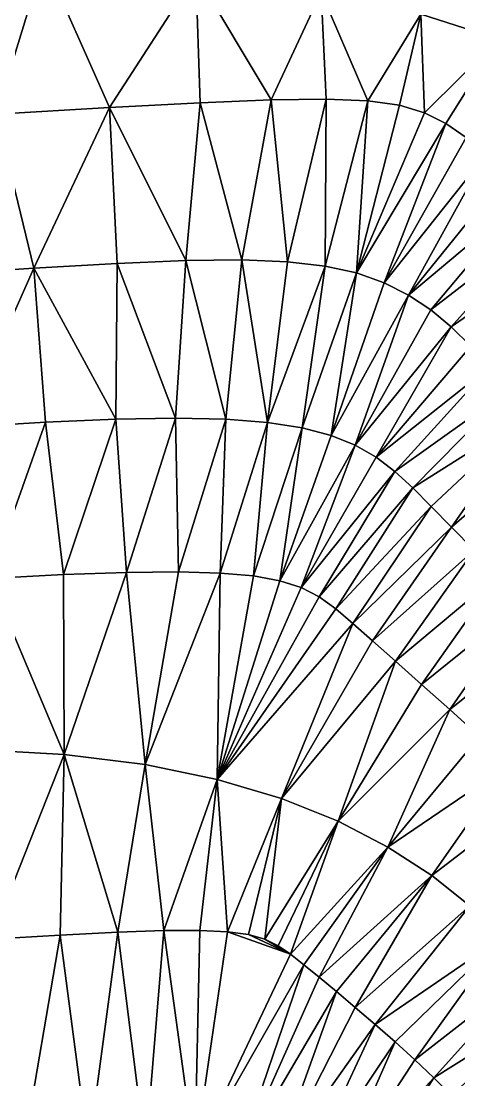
# Model space of a CAD drawing. Header units: metres. Extents: x 0 to 433, y 0 to 317.
# Drawn here: x 165.23 to 168.59, y 261.78 to 269.91 of the extents above; entities that cross this region are included whole.
import ezdxf

# ---------------------------------------------------------------- set-up
doc = ezdxf.new("R2010")
doc.units = ezdxf.units.M
doc.layers.add('TERRAIN_TIN', color=8, linetype='Continuous')

msp = doc.modelspace()

# ---------------------------------------------------------------- linework, layer by layer
at = {"layer": 'TERRAIN_TIN'}
for points in [[(168.8979, 269.7689, 5), (169.2764, 271.2809, 4), (168.2984, 269.9597, 5)], [(165.4039, 270.3805, 5), (164.0585, 270.4601, 5), (165.0385, 269.1912, 6)], [(165.4039, 270.3805, 5), (165.0385, 269.1912, 6), (165.9087, 269.2422, 6)], [(165.4039, 270.3805, 5), (165.9087, 269.2422, 6), (166.5727, 270.2697, 5)], [(165.9087, 269.2422, 6), (166.6046, 269.28, 6), (166.5727, 270.2697, 5)], [(167.1506, 269.3026, 6), (167.5324, 270.1282, 5), (166.5727, 270.2697, 5)], [(166.6046, 269.28, 6), (167.1506, 269.3026, 6), (166.5727, 270.2697, 5)], [(167.1506, 269.3026, 6), (167.5713, 269.3081, 6), (167.5324, 270.1282, 5)], [(167.5713, 269.3081, 6), (167.891, 269.2946, 6), (167.5324, 270.1282, 5)], [(167.891, 269.2946, 6), (168.2984, 269.9597, 5), (167.5324, 270.1282, 5)], [(167.891, 269.2946, 6), (168.1342, 269.2601, 6), (168.2984, 269.9597, 5)], [(168.1342, 269.2601, 6), (168.3254, 269.2028, 6), (168.2984, 269.9597, 5)], [(168.3254, 269.2028, 6), (168.8979, 269.7689, 5), (168.2984, 269.9597, 5)], [(168.8979, 269.7689, 5), (168.3254, 269.2028, 6), (168.4889, 269.1207, 6)], [(168.6454, 269.0127, 6), (168.8979, 269.7689, 5), (168.4889, 269.1207, 6)], [(166.4941, 268.0673, 7), (166.6046, 269.28, 6), (165.9087, 269.2422, 6)], [(166.6046, 269.28, 6), (166.4941, 268.0673, 7), (166.9242, 268.072, 7)], [(167.1506, 269.3026, 6), (166.6046, 269.28, 6), (166.9242, 268.072, 7)], [(167.2749, 268.0586, 7), (167.1506, 269.3026, 6), (166.9242, 268.072, 7)], [(167.1506, 269.3026, 6), (167.2749, 268.0586, 7), (167.5713, 269.3081, 6)], [(167.2749, 268.0586, 7), (167.563, 268.0258, 7), (167.5713, 269.3081, 6)], [(167.563, 268.0258, 7), (167.891, 269.2946, 6), (167.5713, 269.3081, 6)], [(167.8054, 267.9725, 7), (167.891, 269.2946, 6), (167.563, 268.0258, 7)], [(167.891, 269.2946, 6), (167.8054, 267.9725, 7), (168.1342, 269.2601, 6)], [(165.9087, 269.2422, 6), (165.0385, 269.1912, 6), (165.3288, 268.0088, 7)], [(165.9679, 268.0459, 7), (165.9087, 269.2422, 6), (165.3288, 268.0088, 7)], [(165.9679, 268.0459, 7), (166.4941, 268.0673, 7), (165.9087, 269.2422, 6)], [(167.8054, 267.9725, 7), (168.3254, 269.2028, 6), (168.1342, 269.2601, 6)], [(168.3254, 269.2028, 6), (167.8054, 267.9725, 7), (168.4889, 269.1207, 6)], [(165.0385, 269.1912, 6), (164.56, 267.9574, 7), (165.3288, 268.0088, 7)], [(167.8054, 267.9725, 7), (168.0168, 267.8978, 7), (168.4889, 269.1207, 6)], [(168.0168, 267.8978, 7), (168.6454, 269.0127, 6), (168.4889, 269.1207, 6)], [(168.7999, 268.881, 6), (168.6454, 269.0127, 6), (168.0168, 267.8978, 7)], [(168.2046, 267.8027, 7), (168.7999, 268.881, 6), (168.0168, 267.8978, 7)], [(168.9534, 268.7288, 6), (168.7999, 268.881, 6), (168.2046, 267.8027, 7)], [(169.1073, 268.559, 6), (168.9534, 268.7288, 6), (168.2046, 267.8027, 7)], [(169.1073, 268.559, 6), (168.2046, 267.8027, 7), (168.3743, 267.6889, 7)], [(169.2625, 268.3747, 6), (169.1073, 268.559, 6), (168.3743, 267.6889, 7)], [(168.5312, 267.5579, 7), (169.2625, 268.3747, 6), (168.3743, 267.6889, 7)], [(169.4203, 268.1789, 6), (169.2625, 268.3747, 6), (168.5312, 267.5579, 7)], [(169.4203, 268.1789, 6), (168.5312, 267.5579, 7), (168.6809, 267.4112, 7)], [(165.9679, 268.0459, 7), (166.4156, 266.8571, 8), (166.4941, 268.0673, 7)], [(166.4941, 268.0673, 7), (166.4156, 266.8571, 8), (166.8007, 266.8489, 8)], [(166.9242, 268.072, 7), (166.4941, 268.0673, 7), (166.8007, 266.8489, 8)], [(167.1218, 266.8243, 8), (166.9242, 268.072, 7), (166.8007, 266.8489, 8)], [(167.1218, 266.8243, 8), (167.2749, 268.0586, 7), (166.9242, 268.072, 7)], [(167.2749, 268.0586, 7), (167.1218, 266.8243, 8), (167.563, 268.0258, 7)], [(164.56, 267.9574, 7), (164.7853, 266.7891, 8), (165.3288, 268.0088, 7)], [(164.7853, 266.7891, 8), (165.417, 266.8266, 8), (165.3288, 268.0088, 7)], [(165.9574, 266.8495, 8), (165.9679, 268.0459, 7), (165.3288, 268.0088, 7)], [(165.417, 266.8266, 8), (165.9574, 266.8495, 8), (165.3288, 268.0088, 7)], [(166.4156, 266.8571, 8), (165.9679, 268.0459, 7), (165.9574, 266.8495, 8)], [(167.1218, 266.8243, 8), (167.3882, 266.7829, 8), (167.563, 268.0258, 7)], [(167.3882, 266.7829, 8), (167.8054, 267.9725, 7), (167.563, 268.0258, 7)], [(167.3882, 266.7829, 8), (167.6093, 266.7244, 8), (167.8054, 267.9725, 7)], [(167.8054, 267.9725, 7), (167.6093, 266.7244, 8), (168.0168, 267.8978, 7)], [(167.6093, 266.7244, 8), (168.2046, 267.8027, 7), (168.0168, 267.8978, 7)], [(167.6093, 266.7244, 8), (167.7951, 266.6491, 8), (168.2046, 267.8027, 7)], [(168.2046, 267.8027, 7), (167.7951, 266.6491, 8), (168.3743, 267.6889, 7)], [(167.7951, 266.6491, 8), (168.5312, 267.5579, 7), (168.3743, 267.6889, 7)], [(167.7951, 266.6491, 8), (167.9552, 266.5569, 8), (168.5312, 267.5579, 7)], [(168.5312, 267.5579, 7), (167.9552, 266.5569, 8), (168.6809, 267.4112, 7)], [(168.6809, 267.4112, 7), (167.9552, 266.5569, 8), (168.8287, 267.2504, 7)], [(167.9552, 266.5569, 8), (168.0993, 266.4478, 8), (168.8287, 267.2504, 7)], [(168.0993, 266.4478, 8), (168.9802, 267.077, 7), (168.8287, 267.2504, 7)], [(168.2372, 266.3219, 8), (168.9802, 267.077, 7), (168.0993, 266.4478, 8)], [(168.9802, 267.077, 7), (168.2372, 266.3219, 8), (169.1406, 266.8925, 7)], [(165.5564, 265.6556, 9), (165.9574, 266.8495, 8), (165.417, 266.8266, 8)], [(165.5564, 265.6556, 9), (166.0384, 265.672, 9), (165.9574, 266.8495, 8)], [(166.0384, 265.672, 9), (166.4156, 266.8571, 8), (165.9574, 266.8495, 8)], [(166.4156, 266.8571, 8), (166.0384, 265.672, 9), (166.4383, 265.6762, 9)], [(166.4156, 266.8571, 8), (166.4383, 265.6762, 9), (166.8007, 266.8489, 8)], [(166.4383, 265.6762, 9), (166.7595, 265.668, 9), (166.8007, 266.8489, 8)], [(166.7595, 265.668, 9), (167.1218, 266.8243, 8), (166.8007, 266.8489, 8)], [(168.2372, 266.3219, 8), (168.3787, 266.1792, 8), (169.1406, 266.8925, 7)], [(168.3787, 266.1792, 8), (168.5334, 266.0199, 8), (169.1406, 266.8925, 7)], [(169.1406, 266.8925, 7), (168.5334, 266.0199, 8), (169.3139, 266.6988, 7)], [(165.417, 266.8266, 8), (164.7853, 266.7891, 8), (164.9907, 265.6269, 9)], [(165.5564, 265.6556, 9), (165.417, 266.8266, 8), (164.9907, 265.6269, 9)], [(167.1218, 266.8243, 8), (166.7595, 265.668, 9), (167.0141, 265.6461, 9)], [(167.3882, 266.7829, 8), (167.1218, 266.8243, 8), (167.0141, 265.6461, 9)], [(167.2159, 265.6092, 9), (167.3882, 266.7829, 8), (167.0141, 265.6461, 9)], [(167.6093, 266.7244, 8), (167.3882, 266.7829, 8), (167.2159, 265.6092, 9)], [(167.7951, 266.6491, 8), (167.6093, 266.7244, 8), (167.2159, 265.6092, 9)], [(169.3139, 266.6988, 7), (168.5334, 266.0199, 8), (168.7084, 265.8444, 8)], [(167.7951, 266.6491, 8), (167.2159, 265.6092, 9), (167.3791, 265.5558, 9)], [(167.9552, 266.5569, 8), (167.7951, 266.6491, 8), (167.3791, 265.5558, 9)], [(168.0993, 266.4478, 8), (167.9552, 266.5569, 8), (167.3791, 265.5558, 9)], [(167.5177, 265.4843, 9), (168.0993, 266.4478, 8), (167.3791, 265.5558, 9)], [(167.5177, 265.4843, 9), (168.2372, 266.3219, 8), (168.0993, 266.4478, 8)], [(168.2372, 266.3219, 8), (167.5177, 265.4843, 9), (167.6457, 265.3934, 9)], [(168.3787, 266.1792, 8), (168.2372, 266.3219, 8), (167.6457, 265.3934, 9)], [(167.7771, 265.2815, 9), (168.3787, 266.1792, 8), (167.6457, 265.3934, 9)], [(168.5334, 266.0199, 8), (168.3787, 266.1792, 8), (167.7771, 265.2815, 9)], [(168.5334, 266.0199, 8), (167.7771, 265.2815, 9), (167.9261, 265.1472, 9)], [(168.5334, 266.0199, 8), (167.9261, 265.1472, 9), (168.7084, 265.8444, 8)], [(167.9261, 265.1472, 9), (168.1029, 264.99, 9), (168.7084, 265.8444, 8)], [(168.1029, 264.99, 9), (168.9005, 265.6557, 8), (168.7084, 265.8444, 8)], [(164.8774, 264.3134, 10), (165.5622, 264.2731, 10), (164.9907, 265.6269, 9)], [(165.5622, 264.2731, 10), (165.5564, 265.6556, 9), (164.9907, 265.6269, 9)], [(166.0384, 265.672, 9), (165.5564, 265.6556, 9), (165.5622, 264.2731, 10)], [(166.1817, 264.1968, 10), (166.0384, 265.672, 9), (165.5622, 264.2731, 10)], [(166.0384, 265.672, 9), (166.1817, 264.1968, 10), (166.4383, 265.6762, 9)], [(166.1817, 264.1968, 10), (166.7595, 265.668, 9), (166.4383, 265.6762, 9)], [(166.7595, 265.668, 9), (166.1817, 264.1968, 10), (166.7357, 264.0835, 10)], [(167.0141, 265.6461, 9), (166.7595, 265.668, 9), (166.7357, 264.0835, 10)], [(167.2159, 265.6092, 9), (167.0141, 265.6461, 9), (166.7357, 264.0835, 10)], [(168.3041, 264.8126, 9), (168.9005, 265.6557, 8), (168.1029, 264.99, 9)], [(168.9005, 265.6557, 8), (168.3041, 264.8126, 9), (169.1035, 265.4573, 8)], [(167.3791, 265.5558, 9), (167.2159, 265.6092, 9), (166.7357, 264.0835, 10)], [(167.5177, 265.4843, 9), (167.3791, 265.5558, 9), (166.7357, 264.0835, 10)], [(167.6457, 265.3934, 9), (167.5177, 265.4843, 9), (166.7357, 264.0835, 10)], [(169.1035, 265.4573, 8), (168.3041, 264.8126, 9), (168.5221, 264.6188, 9)], [(169.3115, 265.2527, 8), (169.1035, 265.4573, 8), (168.5221, 264.6188, 9)], [(167.7771, 265.2815, 9), (167.6457, 265.3934, 9), (166.7357, 264.0835, 10)], [(167.228, 263.9366, 10), (167.7771, 265.2815, 9), (166.7357, 264.0835, 10)], [(167.9261, 265.1472, 9), (167.7771, 265.2815, 9), (167.228, 263.9366, 10)], [(168.7498, 264.4124, 9), (169.3115, 265.2527, 8), (168.5221, 264.6188, 9)], [(168.1029, 264.99, 9), (167.9261, 265.1472, 9), (167.228, 263.9366, 10)], [(167.6632, 263.7613, 10), (168.1029, 264.99, 9), (167.228, 263.9366, 10)], [(168.3041, 264.8126, 9), (168.1029, 264.99, 9), (167.6632, 263.7613, 10)], [(168.3041, 264.8126, 9), (167.6632, 263.7613, 10), (168.5221, 264.6188, 9)], [(167.6632, 263.7613, 10), (168.0461, 263.5624, 10), (168.5221, 264.6188, 9)], [(168.0461, 263.5624, 10), (168.7498, 264.4124, 9), (168.5221, 264.6188, 9)], [(168.7498, 264.4124, 9), (168.0461, 263.5624, 10), (168.98, 264.1971, 9)], [(164.9987, 262.8555, 11), (165.5622, 264.2731, 10), (164.8774, 264.3134, 10)], [(164.9987, 262.8555, 11), (165.5294, 262.8878, 11), (165.5622, 264.2731, 10)], [(165.5294, 262.8878, 11), (165.9727, 262.9099, 11), (165.5622, 264.2731, 10)], [(165.9727, 262.9099, 11), (166.1817, 264.1968, 10), (165.5622, 264.2731, 10)], [(166.3268, 262.922, 11), (166.1817, 264.1968, 10), (165.9727, 262.9099, 11)], [(166.7357, 264.0835, 10), (166.1817, 264.1968, 10), (166.3268, 262.922, 11)], [(168.98, 264.1971, 9), (168.0461, 263.5624, 10), (168.3816, 263.3447, 10)], [(168.98, 264.1971, 9), (168.3816, 263.3447, 10), (169.2052, 263.9766, 9)], [(166.6025, 262.9234, 11), (166.7357, 264.0835, 10), (166.3268, 262.922, 11)], [(166.7357, 264.0835, 10), (166.6025, 262.9234, 11), (166.814, 262.9133, 11)], [(167.228, 263.9366, 10), (166.7357, 264.0835, 10), (166.814, 262.9133, 11)], [(166.9753, 262.8908, 11), (167.228, 263.9366, 10), (166.814, 262.9133, 11)], [(166.9753, 262.8908, 11), (167.1005, 262.8551, 11), (167.228, 263.9366, 10)], [(167.1005, 262.8551, 11), (167.6632, 263.7613, 10), (167.228, 263.9366, 10)], [(169.2052, 263.9766, 9), (168.3816, 263.3447, 10), (168.6744, 263.1133, 10)], [(167.6632, 263.7613, 10), (167.1005, 262.8551, 11), (167.2035, 262.8053, 11)], [(167.2984, 262.7406, 11), (167.6632, 263.7613, 10), (167.2035, 262.8053, 11)], [(167.2984, 262.7406, 11), (168.0461, 263.5624, 10), (167.6632, 263.7613, 10)], [(168.0461, 263.5624, 10), (167.2984, 262.7406, 11), (167.3994, 262.66, 11)], [(167.5173, 262.5634, 11), (168.0461, 263.5624, 10), (167.3994, 262.66, 11)], [(168.0461, 263.5624, 10), (167.5173, 262.5634, 11), (168.3816, 263.3447, 10)], [(168.3816, 263.3447, 10), (167.5173, 262.5634, 11), (167.6508, 262.4529, 11)], [(167.7956, 262.3314, 11), (168.3816, 263.3447, 10), (167.6508, 262.4529, 11)], [(168.3816, 263.3447, 10), (167.7956, 262.3314, 11), (168.6744, 263.1133, 10)], [(167.7956, 262.3314, 11), (167.9473, 262.2017, 11), (168.6744, 263.1133, 10)], [(167.9473, 262.2017, 11), (168.9292, 262.873, 10), (168.6744, 263.1133, 10)], [(165.2458, 261.2223, 12), (164.9987, 262.8555, 11), (164.6845, 261.1982, 12)], [(165.2458, 261.2223, 12), (165.5294, 262.8878, 11), (164.9987, 262.8555, 11)], [(165.747, 261.2297, 12), (165.5294, 262.8878, 11), (165.2458, 261.2223, 12)], [(165.5294, 262.8878, 11), (165.747, 261.2297, 12), (165.9727, 262.9099, 11)], [(165.747, 261.2297, 12), (166.1864, 261.2197, 12), (165.9727, 262.9099, 11)], [(166.1864, 261.2197, 12), (166.3268, 262.922, 11), (165.9727, 262.9099, 11)], [(166.1864, 261.2197, 12), (166.5638, 261.1922, 12), (166.3268, 262.922, 11)], [(166.5638, 261.1922, 12), (166.6025, 262.9234, 11), (166.3268, 262.922, 11)], [(166.6025, 262.9234, 11), (166.5638, 261.1922, 12), (166.814, 262.9133, 11)], [(166.5638, 261.1922, 12), (167.2984, 262.7406, 11), (166.814, 262.9133, 11)], [(167.2984, 262.7406, 11), (166.9753, 262.8908, 11), (166.814, 262.9133, 11)], [(167.2984, 262.7406, 11), (167.1005, 262.8551, 11), (166.9753, 262.8908, 11)], [(167.1005, 262.8551, 11), (167.2984, 262.7406, 11), (167.2035, 262.8053, 11)], [(168.9292, 262.873, 10), (167.9473, 262.2017, 11), (168.1014, 262.0667, 11)], [(168.2535, 261.9291, 11), (168.9292, 262.873, 10), (168.1014, 262.0667, 11)], [(168.2535, 261.9291, 11), (169.151, 262.6287, 10), (168.9292, 262.873, 10)], [(167.3994, 262.66, 11), (167.2984, 262.7406, 11), (166.5638, 261.1922, 12)], [(167.3994, 262.66, 11), (166.5638, 261.1922, 12), (166.8856, 261.1478, 12)], [(167.5173, 262.5634, 11), (167.3994, 262.66, 11), (166.8856, 261.1478, 12)], [(169.151, 262.6287, 10), (168.2535, 261.9291, 11), (168.3992, 261.7919, 11)], [(169.3442, 262.3848, 10), (169.151, 262.6287, 10), (168.3992, 261.7919, 11)], [(167.5173, 262.5634, 11), (166.8856, 261.1478, 12), (167.6508, 262.4529, 11)], [(166.8856, 261.1478, 12), (167.1599, 261.0876, 12), (167.6508, 262.4529, 11)], [(167.1599, 261.0876, 12), (167.7956, 262.3314, 11), (167.6508, 262.4529, 11)], [(168.5342, 261.6577, 11), (169.3442, 262.3848, 10), (168.3992, 261.7919, 11)], [(168.6553, 261.5288, 11), (169.3442, 262.3848, 10), (168.5342, 261.6577, 11)], [(167.9473, 262.2017, 11), (167.7956, 262.3314, 11), (167.1599, 261.0876, 12)], [(167.9473, 262.2017, 11), (167.1599, 261.0876, 12), (167.3948, 261.0124, 12)], [(168.1014, 262.0667, 11), (167.9473, 262.2017, 11), (167.3948, 261.0124, 12)], [(167.5983, 260.9233, 12), (168.1014, 262.0667, 11), (167.3948, 261.0124, 12)], [(168.2535, 261.9291, 11), (168.1014, 262.0667, 11), (167.5983, 260.9233, 12)], [(168.2535, 261.9291, 11), (167.5983, 260.9233, 12), (168.3992, 261.7919, 11)], [(167.5983, 260.9233, 12), (167.7785, 260.8213, 12), (168.3992, 261.7919, 11)], [(167.7785, 260.8213, 12), (168.5342, 261.6577, 11), (168.3992, 261.7919, 11)]]:
    msp.add_3dface(points, dxfattribs=at)

doc.saveas('drawing.dxf')
